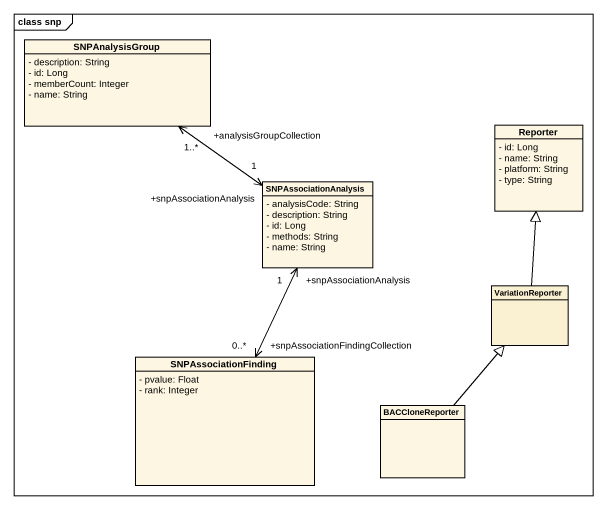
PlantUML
@startuml
mainframe class snp
hide circle
hide empty members
skinparam classAttributeIconSize 0
class SNPAnalysisGroup {
  - description: String
  - id: Long
  - memberCount: Integer
  - name: String
}
class Reporter {
  - id: Long
  - name: String
  - platform: String
  - type: String
}
class SNPAssociationAnalysis {
  - analysisCode: String
  - description: String
  - id: Long
  - methods: String
  - name: String
}
class VariationReporter #FAF0D2
class SNPAssociationFinding {
  - pvalue: Float
  - rank: Integer
}
class BACCloneReporter
SNPAnalysisGroup "+analysisGroupCollection\n1..*" <--> "+snpAssociationAnalysis\n1" SNPAssociationAnalysis
SNPAssociationAnalysis "+snpAssociationAnalysis\n1" <--> "+snpAssociationFindingCollection\n0..*" SNPAssociationFinding
VariationReporter -up-|> Reporter
BACCloneReporter -up-|> VariationReporter
@enduml
